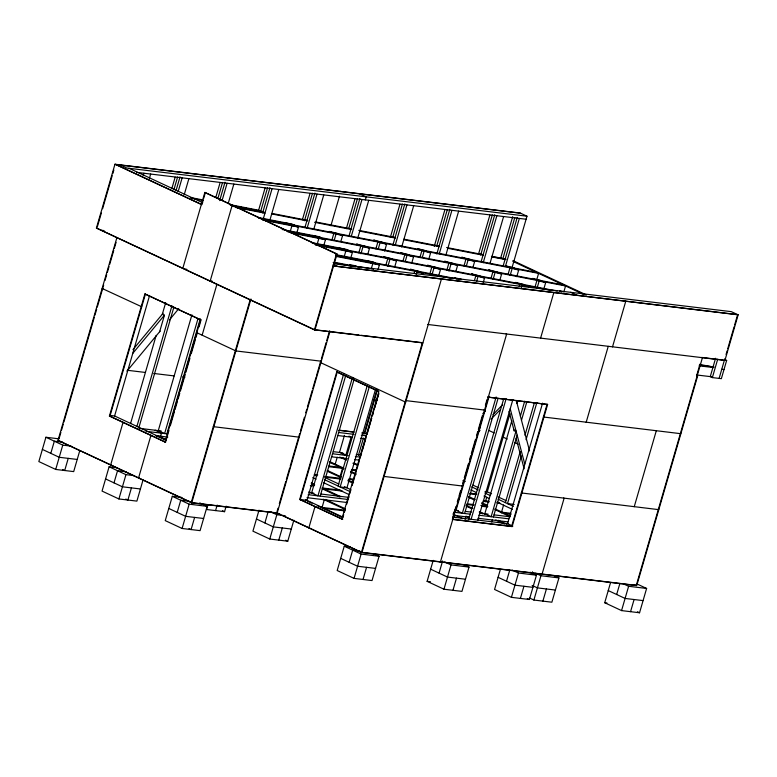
<?xml version="1.0" encoding="UTF-8"?>
<svg xmlns="http://www.w3.org/2000/svg" width="777" height="777" viewBox="0 0 777 777"><rect width="100%" height="100%" fill="white"/><g stroke="black" fill="none" stroke-linecap="round" stroke-linejoin="round"><path stroke-width="1.17" d="M422.863 342.919L314.423 329.866L96.426 228.04L114.957 164.238L520.153 213.015L526.981 216.2L512.101 267.385M97.3 226.942L101.35 213.024M102.593 208.741L112.189 175.699M112.801 173.592L113.85 170.008M59.101 438.85L45.911 437.257L38.85 461.567L55.701 469.434L73.689 471.6L79.788 450.611M50.806 453.35L54.341 441.2L62.733 442.21M330.011 331.196L277.156 513.111L191.734 502.836L58.003 440.365L116.89 237.675M59.207 438.131L60.897 432.313M61.548 430.07L63.258 424.193M63.889 422.018L80.439 365.064M80.944 363.335L84.285 351.826M84.819 349.99L94.308 317.298M94.92 315.2L96.649 309.246M97.28 307.08L102.341 289.685M141.725 306.779L102.127 288.471L102.671 288.529L103.681 285.072M105.012 280.478L106.692 274.679M107.352 272.416L109.042 266.598M109.693 264.365L113.743 250.437M114.374 248.251L116.084 242.356M55.701 469.434L62.762 445.134L71.154 446.144M143.25 175.534L143.92 173.242M149.33 178.632L150.66 174.048M68.23 458.362L64.695 470.522L62.587 469.531M171.824 188.646L175.155 177.175M173.931 189.627L177.593 177.02M168.949 430.487L165.569 442.123L165.035 442.055L109.411 416.074L144.901 293.949L201.049 319.998L144.901 293.949M109.411 416.074L109.955 416.142L145.435 294.017M176.039 190.608L180.031 176.855M178.147 191.598L182.139 177.836M114.491 416.317L149.602 295.454M184.227 194.697L188.889 178.652M117.502 467.793L109.11 466.783L102.049 491.083L118.9 498.96L136.888 501.116L142.987 480.128M130.526 423.659L156.177 335.382M165.686 302.671L162.325 314.229L164.433 315.209L159.635 331.721M114.005 482.867L117.541 470.716L125.932 471.726M136.849 426.602L171.97 305.74M182.799 268.386L204.856 192.434L337.024 253.982L314.957 329.934L96.426 228.04M202.059 204.011L203.059 200.553L191.21 198.222M203.729 198.252L205.4 192.502M138.762 428.04L173.873 307.168M118.9 498.96L125.961 474.65L134.353 475.66M131.43 487.888L127.894 500.038L125.787 499.057M215.783 197.494L220.114 182.595M217.89 198.475L222.552 182.43M219.668 200.612L225 182.265M222.105 200.447L227.107 183.255M191.929 314.821L158.294 430.604L164.617 433.556L198.038 318.502M160.586 436.218L161.47 433.177L155.147 430.225M228.185 203.555L233.848 184.062M166.861 433.828L200.291 318.774M165.035 442.055L200.515 319.93M166.025 439.675L166.686 437.402M170.299 425.835L174.359 411.868M175.039 409.547L177.399 401.398M178.079 399.077L179.769 393.259M180.449 390.928L185.179 374.64M185.849 372.309L189.909 358.352M191.259 353.7L195.318 339.734M195.989 337.412L197.008 333.916M199.029 326.952L200.719 321.154M202.137 335.178L216.89 284.382M181.905 497.455L172.309 496.299L165.248 520.609L182.1 528.477L200.087 530.642L207.148 506.342L199.776 502.894M258.42 210.936L265.074 188.005M260.518 211.917L267.521 187.84M262.626 212.898L269.959 187.675M177.205 512.393L180.74 500.242L189.132 501.252M263.286 218.881L272.067 188.665M269.813 220.425L278.807 189.471M182.1 528.477L189.161 504.176L207.148 506.342M250.116 299.903L191.229 502.593L277.234 512.946M191.734 502.836L250.952 298.98M194.629 517.404L191.093 529.564L188.986 528.574M207.857 505.089L206.575 509.508L224.563 511.674L226.165 506.148M290.248 231.478L291.909 225.777L289.802 224.786L298.504 227.078L296.833 232.847M215.569 510.596L217.171 505.069M302.379 219.784L310.042 193.415M304.487 220.765L312.48 193.25M304.924 227.486L314.918 193.094M307.032 228.467L317.026 194.075M313.782 229.283L323.766 194.891M317.22 244.075L318.871 238.374L316.763 237.383L325.476 239.675L323.795 245.435M330.885 225.777L339.491 196.163M331.847 240.239L333.828 233.401L342.54 235.674L340.85 241.492M334.285 240.083L335.936 234.382M259.023 510.168L252.923 531.157L269.774 539.034L287.762 541.2L293.861 520.202M314.423 329.866L336.49 253.914L337.024 253.982M346.338 228.632L355.002 198.825M348.776 228.467L357.439 198.669M264.879 522.94L268.094 511.897M348.892 236.334L359.877 198.504M344.182 256.672L345.843 250.961L343.735 249.98L352.437 252.272L350.767 258.032M351.33 236.169L361.985 199.485M365.355 199.893L366.239 196.853L359.916 193.9M276.991 511.732L278.011 508.216M279.332 503.671L285.8 481.4M286.344 479.506L289.695 467.997M290.2 466.249L299.718 433.479M300.359 431.274L304.429 417.288M305.74 412.762L306.798 409.129M307.41 407.012L312.218 390.472M312.762 388.597L316.103 377.088M316.618 375.32L320.784 360.975L321.289 361.218L235.868 350.932L196.804 332.692M321.357 359.013L326.146 342.511M326.758 340.433L329.506 330.963M269.774 539.034L276.835 514.724L285.227 515.734M357.741 238.131L368.735 200.301M358.809 252.836L360.8 245.998L369.512 248.271L367.822 254.089M360.916 253.817L362.908 246.979M278.768 540.112L282.304 527.962M342.356 519.23L299.689 499.485L336.752 371.892L378.35 391.132M300.223 499.553L337.325 371.843M375.864 248.883L377.865 241.997L386.577 244.269L384.615 251.049M371.474 268.123L372.805 263.558L370.697 262.577L379.409 264.86L378.069 269.473M378.312 248.718L379.972 242.978M343.774 373.688L306.973 500.359L299.689 499.485M345.736 375.524L311.626 492.9L317.948 495.852L352.447 377.496L353.059 377.593M390.307 237.49L399.961 204.244M392.744 237.325L402.399 204.079M352.078 379.05L352.515 377.525M352.991 377.564L352.612 379.108L352.01 379.011M385.78 265.423L387.762 258.595L396.474 260.868L394.784 266.676M392.851 245.182L404.836 203.914M320.202 496.124L353.923 380.021M387.888 266.414L389.869 259.576M395.289 245.027L406.944 204.895M321.989 507.721L324.3 499.747M335.246 464.034L337.228 457.197M344.454 435.324L339.491 452.418L345.814 455.371L351.107 437.14L348.999 436.15M401.699 246.979L413.694 205.711M339.85 477.447L342.492 468.337L328.652 466.676M402.836 261.48L404.836 254.594L413.549 256.866L411.907 262.519M338.082 486.004L367.113 386.062M405.273 261.315L406.944 255.575M369.221 387.043L340.18 486.985L346.93 487.801L375.544 389.306M363.947 434.314L376.981 389.432M358.43 455.283L363.451 438.005M377.156 390.821L364.782 433.401L361.897 432.925M341.822 519.162L378.885 391.569L336.752 371.892M361.188 453.826L365.569 438.733M366.919 434.09L371.639 417.832M372.319 415.51L378.729 393.453M342.696 518.074L343.706 514.588M344.376 512.266L345.396 508.78M346.736 504.147L349.106 496.008M349.776 493.716L350.786 490.209M352.127 485.596L356.187 471.629M356.847 469.357L359.227 461.179M359.877 458.916L361.587 453.049M362.237 450.796L366.307 436.8M366.958 434.557L371.707 418.22M372.348 415.996L373.387 412.422M374.708 407.876L377.098 399.65M377.739 397.435L378.787 393.842M414.063 273.465L414.733 271.183L423.446 273.455L421.338 272.474M419.881 257.546L421.901 250.592L430.613 252.865L428.962 258.556M416.171 274.446L416.831 272.173M422.329 257.372L424.009 251.573M350.252 546.94L344.25 546.212L337.189 570.522L354.05 578.389L372.028 580.555L379.089 556.254L373.824 553.797M434.265 246.338L444.92 209.654M436.703 246.173L447.358 209.489M429.798 274.077L431.798 267.191L440.51 269.464L438.869 275.107M436.81 254.04L449.805 209.324M431.905 275.058L433.906 268.172M349.145 562.305L352.68 550.155L359.877 551.019M439.248 253.875L451.913 210.314M445.998 254.691L458.653 211.121M276.651 512.878L361.422 552.476L422.329 342.851M354.05 578.389L361.111 554.088L379.089 556.254M446.853 270.143L448.873 263.189L457.585 265.462L455.924 271.154M448.951 271.134L450.981 264.17M363.034 579.477L366.569 567.327M463.986 265.899L465.938 259.188L474.65 261.46L472.979 267.22M466.423 265.763L468.045 260.169M478.554 254.04L489.879 215.064M480.662 255.021L492.327 214.899M474.485 280.419L475.835 275.786L484.547 278.059L483.226 282.614M481.109 261.742L494.764 214.743M476.592 281.41L477.942 276.767M483.216 262.723L496.872 215.724M489.957 263.539L503.613 216.53M490.957 278.496L492.909 271.785L501.621 274.058L499.951 279.807M493.065 279.477L495.017 272.766M500.709 257.896L512.694 216.628M502.816 258.877L514.801 217.609M503.253 265.598L517.239 217.443M505.361 266.579L519.347 218.424M508.012 274.553L509.974 267.783L518.686 270.056L516.763 276.67M510.12 275.534L512.082 268.764M463.743 564.617L469.017 567.074L461.956 591.384L443.968 589.219L427.117 581.342L433.216 560.353M519.221 286.616L519.871 284.382L528.583 286.655L526.476 285.664M452.622 518.016L455.963 506.517M457.303 501.913L458.304 498.455M458.974 496.153L460.644 490.404M462.655 483.498L463.655 480.05M464.325 477.748L468.337 463.937M469.667 459.333L470.677 455.876M471.348 453.574L475.359 439.772M476.69 435.169L477.7 431.711M478.36 429.409L482.371 415.608M485.382 405.244L487.053 399.495M457.77 502.602L460.421 493.492M489.131 396.396L456.041 510.285L462.364 513.238L496.144 396.969M521.328 287.597L521.979 285.363M439.073 573.125L442.599 560.975M464.617 513.51L497.94 398.786M443.968 589.219L451.029 564.908L469.017 567.074M465.073 519.502L466.074 516.083M536.946 279.079L538.597 273.368L261.723 219.308M534.974 287.15L536.946 280.38L545.658 282.653L544.055 288.16M468.589 519.726L503.7 398.863M537.082 288.131L539.053 281.361M471.037 519.551L506.148 398.679M452.962 590.297L456.487 578.146M477.777 520.367L512.859 399.621M509.945 413.791L487.276 491.822L485.033 491.55M485.431 501.66L486.761 497.105M511.829 420.775L484.819 513.752L491.142 516.705L516.045 430.982L513.937 429.992M516.899 403.341L517.569 401.019M540.569 338.218L553.807 292.657L553.302 292.414M520.376 416.074L524.718 401.126M491.744 521.979L492.404 519.706M493.385 516.967L517.152 435.178M521.484 420.279L526.855 401.767M563.908 291.666L565.569 285.965L287.519 231.682M501.291 512.956L503.613 504.982M505.39 502.622L520.25 451.486M524.97 435.217L534.43 402.68M521.338 455.963L507.498 503.613L514.238 504.419M526.068 439.685L536.878 402.496M542.569 403.146L507.546 523.679L512.82 526.136M547.105 404.234L511.625 526.359L512.13 526.592L547.61 404.467L487.752 397.086L547.61 404.467M500.33 569.58L494.56 589.461L511.412 597.338L529.39 599.494L536.451 575.194L530.137 572.241M506.517 581.245L509.722 570.201M511.412 597.338L518.473 573.028L536.451 575.194M520.405 598.416L523.931 586.266M531.886 574.009L532.527 571.804M533.886 600.038L540.947 575.738L558.935 577.903L551.874 602.204L533.886 600.038L529.681 598.076M586.169 422.319L608.236 346.367M612.509 346.882L625.747 301.311L625.242 301.078M542.88 601.126L546.416 588.966M638.179 584.518L646.61 588.451L639.549 612.762L621.561 610.596L604.71 602.719L610.489 582.837M634.236 506.711L656.303 430.759M616.666 594.502L619.881 583.459M621.561 610.596L628.622 586.285L646.61 588.451M696.571 375.883L699.922 364.374M630.555 611.674L634.09 599.523M715.588 358.265L710.256 376.612L712.363 377.593L721.357 378.671L726.65 360.45L724.465 359.421M712.363 377.593L717.695 359.246M719.113 378.399L724.776 358.916M726.058 354.477L727.107 350.893M727.719 348.786L734.1 326.816M734.663 324.864L737.315 315.744M427.651 324.456L724.912 360.411L738.15 314.84L731.322 311.655L333.576 263.782M132.964 349.631L163.112 313.277M132.75 353.409L164.442 315.19M126.923 371.163L160.169 331.08M169.444 319.891L178.72 308.712M482.867 413.549L485.411 410.946M478.632 429.244L480.332 427.505M493.065 414.52L502.398 404.992M477.486 432.974L480.031 430.38M491.064 419.124L500.407 409.596M116.006 164.539L520.658 213.248M526.981 216.2L126.826 168.036L120.503 165.083M136.771 172.377L526.097 219.24M232.741 205.274L232.206 205.206L210.14 281.157L210.674 281.225M494.172 257.226L501.398 258.1M101.69 230.313L104.099 230.594M737.645 314.607L332.993 265.899L738.15 314.84M184.693 269.085L186.936 269.347M209.547 280.691L211.956 280.983M701.689 357.439L723.212 360.033M726.65 360.45L724.407 360.178L724.912 360.411M699.475 365.151L713.927 366.89M699.174 365.841L713.626 367.579M721.755 369.289L724.009 369.561M696.532 374.951L712.509 376.874M314.452 329.701L358.819 335.033M361.218 335.324L422.367 342.686M697.095 375.922L697.639 375.981L636.732 585.605L361.422 552.476M235.353 350.699L235.897 350.757M406.099 400.641L484.557 410.081L484.052 409.848M680.866 433.702L543.395 416.996M405.652 402.165L320.338 362.5M127.35 370.279L145.493 372.465M153.72 373.455L174.116 375.913M182.44 376.913L184.897 377.214M376.874 400.32L373.98 399.796M339.355 430.215L353.593 431.925M338.675 430.303L354.098 432.158M362.208 433.139L367.026 433.721M338.413 432.468L354.069 434.353M361.305 435.217L366.122 435.8M337.529 435.508L351.991 437.247M360.421 438.257L365.239 438.84M110.091 415.433L114.588 415.967L165.715 439.85M123.562 422.503L123.028 422.435L110.664 464.967L111.208 465.034M139.695 428.37L161.179 430.953M333.391 451.68L341.822 452.69M356.274 454.438L361.091 455.011M146.018 431.313L167.492 433.906M332.488 453.758L348.145 455.643M355.371 456.517L360.188 457.099M155.827 435.644L167.813 437.082M331.604 456.798L347.261 458.683M354.487 459.557L359.304 460.13M151.457 435.528L150.913 435.46L138.559 477.991L139.102 478.059M328.856 465.967L340.384 467.356M351.66 469.444L356.274 469.998M351.466 470.143L356.08 470.707M658.799 509.654L521.328 492.939M58.003 440.365L191.812 502.67M349.126 478.632L353.739 479.186M469.988 493.181L476.913 494.017M314.345 474.533L317.715 474.932M324.757 476.427L340.909 478.37M348.922 479.341L353.535 479.895M469.794 493.89L475.553 494.58M325.709 477.272L340.705 479.079M483.381 500.631L489.151 501.33M497.222 502.301L499.533 502.583M483.177 501.34L488.947 502.039M497.018 503.01L500.485 503.428M311.694 485.081L314.005 485.363M467.045 503.778L473.97 504.613M480.885 505.448L487.81 506.283M310.344 485.654L313.801 486.072M466.851 504.487L473.766 505.322M481.837 506.293L487.606 506.983M340.491 490.161L322.037 487.937L340.967 496.775M324.145 488.918L342.599 491.142M77.214 459.45L59.237 457.284L42.376 449.407M502.272 512.257L510.343 513.228M504.38 513.247L511.305 514.073M309.081 492.599L313.889 493.172M321.095 494.046L348.737 497.367M454.487 510.101L458.294 510.557M465.306 511.402L471.309 512.121M479.72 513.131L488.141 514.151M494.143 514.869L509.77 516.754M308.187 494.677L347.843 499.456M453.603 512.179L470.425 514.209M478.836 515.219L508.877 518.832M307.002 497.668L346.96 502.496M453.914 515.365L469.541 517.249M477.952 518.259L507.993 521.872M452.806 517.093L508.061 523.737M452.272 519.221L511.975 526.408M452.777 519.454L512.13 526.592M315.549 506.711L315.006 506.643L308.828 527.904L309.372 527.971M320.697 507.264L344.92 510.178M322.805 508.245L344.716 510.887M140.423 488.966L122.436 486.8L105.585 478.933M203.623 518.492L185.635 516.326L168.784 508.449M291.297 529.04L273.31 526.884L256.459 519.007M361.46 552.301L512.839 570.522M515.073 570.794L622.61 583.741M624.97 584.022L635.722 585.314M375.563 568.405L357.575 566.239L340.724 558.372M465.481 579.224L447.494 577.068L430.643 569.191M532.925 587.344L514.937 585.178L498.086 577.311M555.409 590.054L537.422 587.888L532.158 585.431M643.074 600.602L625.096 598.445L608.245 590.569M427.117 581.342L430.487 581.75M604.71 602.719L606.963 602.991M356.021 265.899L349.407 264.617L351.515 265.608L368.881 268.415M229.38 204.516L258.624 210.227L260.732 211.208L232.653 205.73M190.287 197.475L203.331 200.019M230.604 205.342L263.821 211.83M272.135 213.452L307.741 220.406M316.054 222.028L351.66 228.972M358.78 230.361L395.58 237.548M403.885 239.17L439.5 246.124M446.62 247.513L483.411 254.691M491.724 256.313L505.963 259.1M233.896 206.556L263.558 212.344M271.863 213.966L307.478 220.921M314.598 222.309L351.389 229.497M359.702 231.119L395.308 238.073M403.622 239.695L439.228 246.639M447.542 248.261L483.148 255.215M491.452 256.837L505.701 259.615M235.703 207.469L264.938 213.18L262.83 212.199M257.517 217.346L292.191 224.126L294.298 225.107L285.586 222.824M258.751 218.172L536.489 272.387M262.665 220.066L298.504 227.078M282.138 229.477L319.153 236.723L321.26 237.704L312.548 235.421M286.587 230.924L563.461 284.984M290.802 232.886L325.476 239.675M311.441 242.531L346.124 249.32L348.222 250.301L339.52 248.018M564.102 291.87L559.693 291.006L561.8 291.987M312.383 243.288L557.187 291.093M315.656 244.502L549.795 290.219M315.423 245.027L352.437 252.272M336.072 254.671L373.086 261.907L375.194 262.898L366.482 260.606M461.159 279.108L454.555 277.816L456.662 278.797M335.839 255.196L459.518 279.361M335.606 255.73L452.136 278.487M336.538 256.488L379.409 264.86M371.221 268.871L373.562 269.328M334.596 262.305L361.878 267.628M333.148 262.597L355.681 266.987M699.446 364.364L713.704 367.142M452.709 204.895L453.214 205.128M512.956 260.625L586.382 294.92M512.898 261.383L583.032 294.143M570.59 292.307L576.913 295.26M514.471 268.084L505.759 265.812L507.867 266.802M516.579 269.075L518.686 270.056M541.443 280.682L532.731 278.409L534.838 279.399M543.55 281.672L545.658 282.653M701.922 357.469L702.427 357.702L636.227 585.557L634.003 584.518M340.307 191.365L340.812 191.598M470.435 259.489L461.723 257.216L463.83 258.207M472.542 260.48L474.65 261.46M497.406 272.086L488.694 269.813L490.802 270.804M499.514 273.077L501.621 274.058M524.368 284.683L515.656 282.41L517.764 283.391M426.408 250.893L417.696 248.621L419.794 249.611M428.506 251.884L430.613 252.865M453.37 263.49L444.658 261.218L446.765 262.199M455.477 264.481L457.585 265.462M480.332 276.088L471.62 273.815L473.727 274.796M482.439 277.068L484.547 278.059M382.371 242.298L373.659 240.025L375.757 241.016M384.469 243.288L386.577 244.269M409.333 254.895L400.621 252.622L402.729 253.603M411.441 255.876L413.549 256.866M436.295 267.492L427.583 265.219L429.691 266.2M438.403 268.473L440.51 269.464M227.904 177.836L228.409 178.069M440.899 278.885L441.404 279.128L361.965 552.544L282.556 515.452M338.335 233.702L329.623 231.429L331.73 232.41M340.443 234.693L342.54 235.674M365.297 246.299L356.585 244.027L358.692 245.008M367.404 247.28L369.512 248.271M392.259 258.896L383.547 256.624L385.654 257.605M394.366 259.877L396.474 260.868M419.23 271.494L410.518 269.221L412.626 270.202M246.018 208.353L248.125 209.334M272.989 220.95L275.087 221.931M299.951 233.547L302.059 234.528M326.913 246.144L329.021 247.125M353.885 258.731L355.992 259.722M204.856 192.434L336.49 253.914M506.109 333.896L506.614 334.139L440.423 561.985L439.918 561.752M129.069 168.308L202.68 202.69M333.275 264.471L337.49 266.443M115.501 164.306L201.874 204.652L114.957 164.238M488.752 430.409L494.201 432.954M502.913 437.024L507.274 439.063M514.898 442.628L518.172 444.153M657.789 509.372L658.304 509.605M563.597 498.028L564.102 498.271L542.035 574.213L541.53 573.98M102.671 288.529L103.176 288.772M463.063 480.516L465.258 481.536M472.931 485.12L478.418 487.684M486.101 491.278L491.588 493.842M498.174 496.911L505.846 500.505M471.678 486.878L478.263 489.947M484.838 493.026L490.326 495.59M498.008 499.174L513.374 506.351M461.985 485.8L462.49 486.033L383.527 476.359M470.794 489.908L476.282 492.472M483.964 496.066L489.442 498.63M497.125 502.214L512.49 509.391M468.648 496.552L475.233 499.63M481.818 502.7L487.296 505.264M494.978 508.848L510.334 516.025M468.599 497.309L474.077 499.873M481.759 503.457L487.247 506.021M494.92 509.605L510.275 516.773M466.2 505.39L472.785 508.459M479.36 511.538L484.848 514.092M498.008 520.24L506.779 524.339M466.142 506.138L471.629 508.702M479.302 512.286L482.595 513.82M495.755 519.968L504.535 524.067M623.358 583.828L628.622 586.285M341.744 452.68L343.852 453.671M298.718 436.927L299.223 437.169L213.296 426.651M343.104 457.867L346.396 459.401M354.069 462.985L357.362 464.52M339.753 457.08L346.338 460.159M352.923 463.228L357.303 465.277M466.987 516.511L469.172 517.531M452.845 513.995L462.713 518.609M453.778 516.773L455.973 517.793M329.681 461.577L343.939 468.23M350.524 471.309L356.002 473.863M329.623 462.325L343.881 468.987M350.466 472.057L355.953 474.621M637.441 611.771L639.549 612.762M553.671 575.436L558.935 577.903M327.234 470.406L341.492 477.068M348.067 480.137L353.554 482.702M327.175 471.163L340.336 477.301M348.009 480.895L352.399 482.944M535.683 573.28L540.947 575.738M324.757 477.447L338.947 484.071M344.405 486.625L350.961 489.685M314.734 475.097L316.919 476.116M324.563 479.691L349.679 491.423M512.15 570.075L518.473 573.028M312.762 477.632L316.035 479.156M323.679 482.731L348.795 494.463M311.354 482.944L314.646 484.479M311.305 483.702L314.588 485.236M322.27 488.82L339.821 497.018M308.906 491.773L311.101 492.803M325.359 499.465L345.095 508.682M323.106 499.193L345.046 509.44M527.292 598.513L529.39 599.494M444.706 561.956L451.029 564.908M305.682 499.757L342.89 517.142M307.546 501.116L311.936 503.166M317.424 505.73L341.55 517.006M300.029 499.456L342.715 519.395M157.41 435.508L166.191 439.607M156.264 435.751L166.132 440.365M109.955 416.142L165.569 442.123M277.195 512.946L280.478 514.481M270.522 511.771L276.835 514.724M344.25 546.212L361.111 554.088M222.455 510.693L224.563 511.674M285.654 540.209L287.762 541.2M45.911 437.257L62.762 445.134M109.11 466.783L125.961 474.65M172.309 496.299L189.161 504.176M516.249 400.398L529.535 450.864M510.198 408.76L524.718 463.918M509.013 411.295L514.267 431.245M516.122 438.286L524.154 468.803"/></g></svg>
